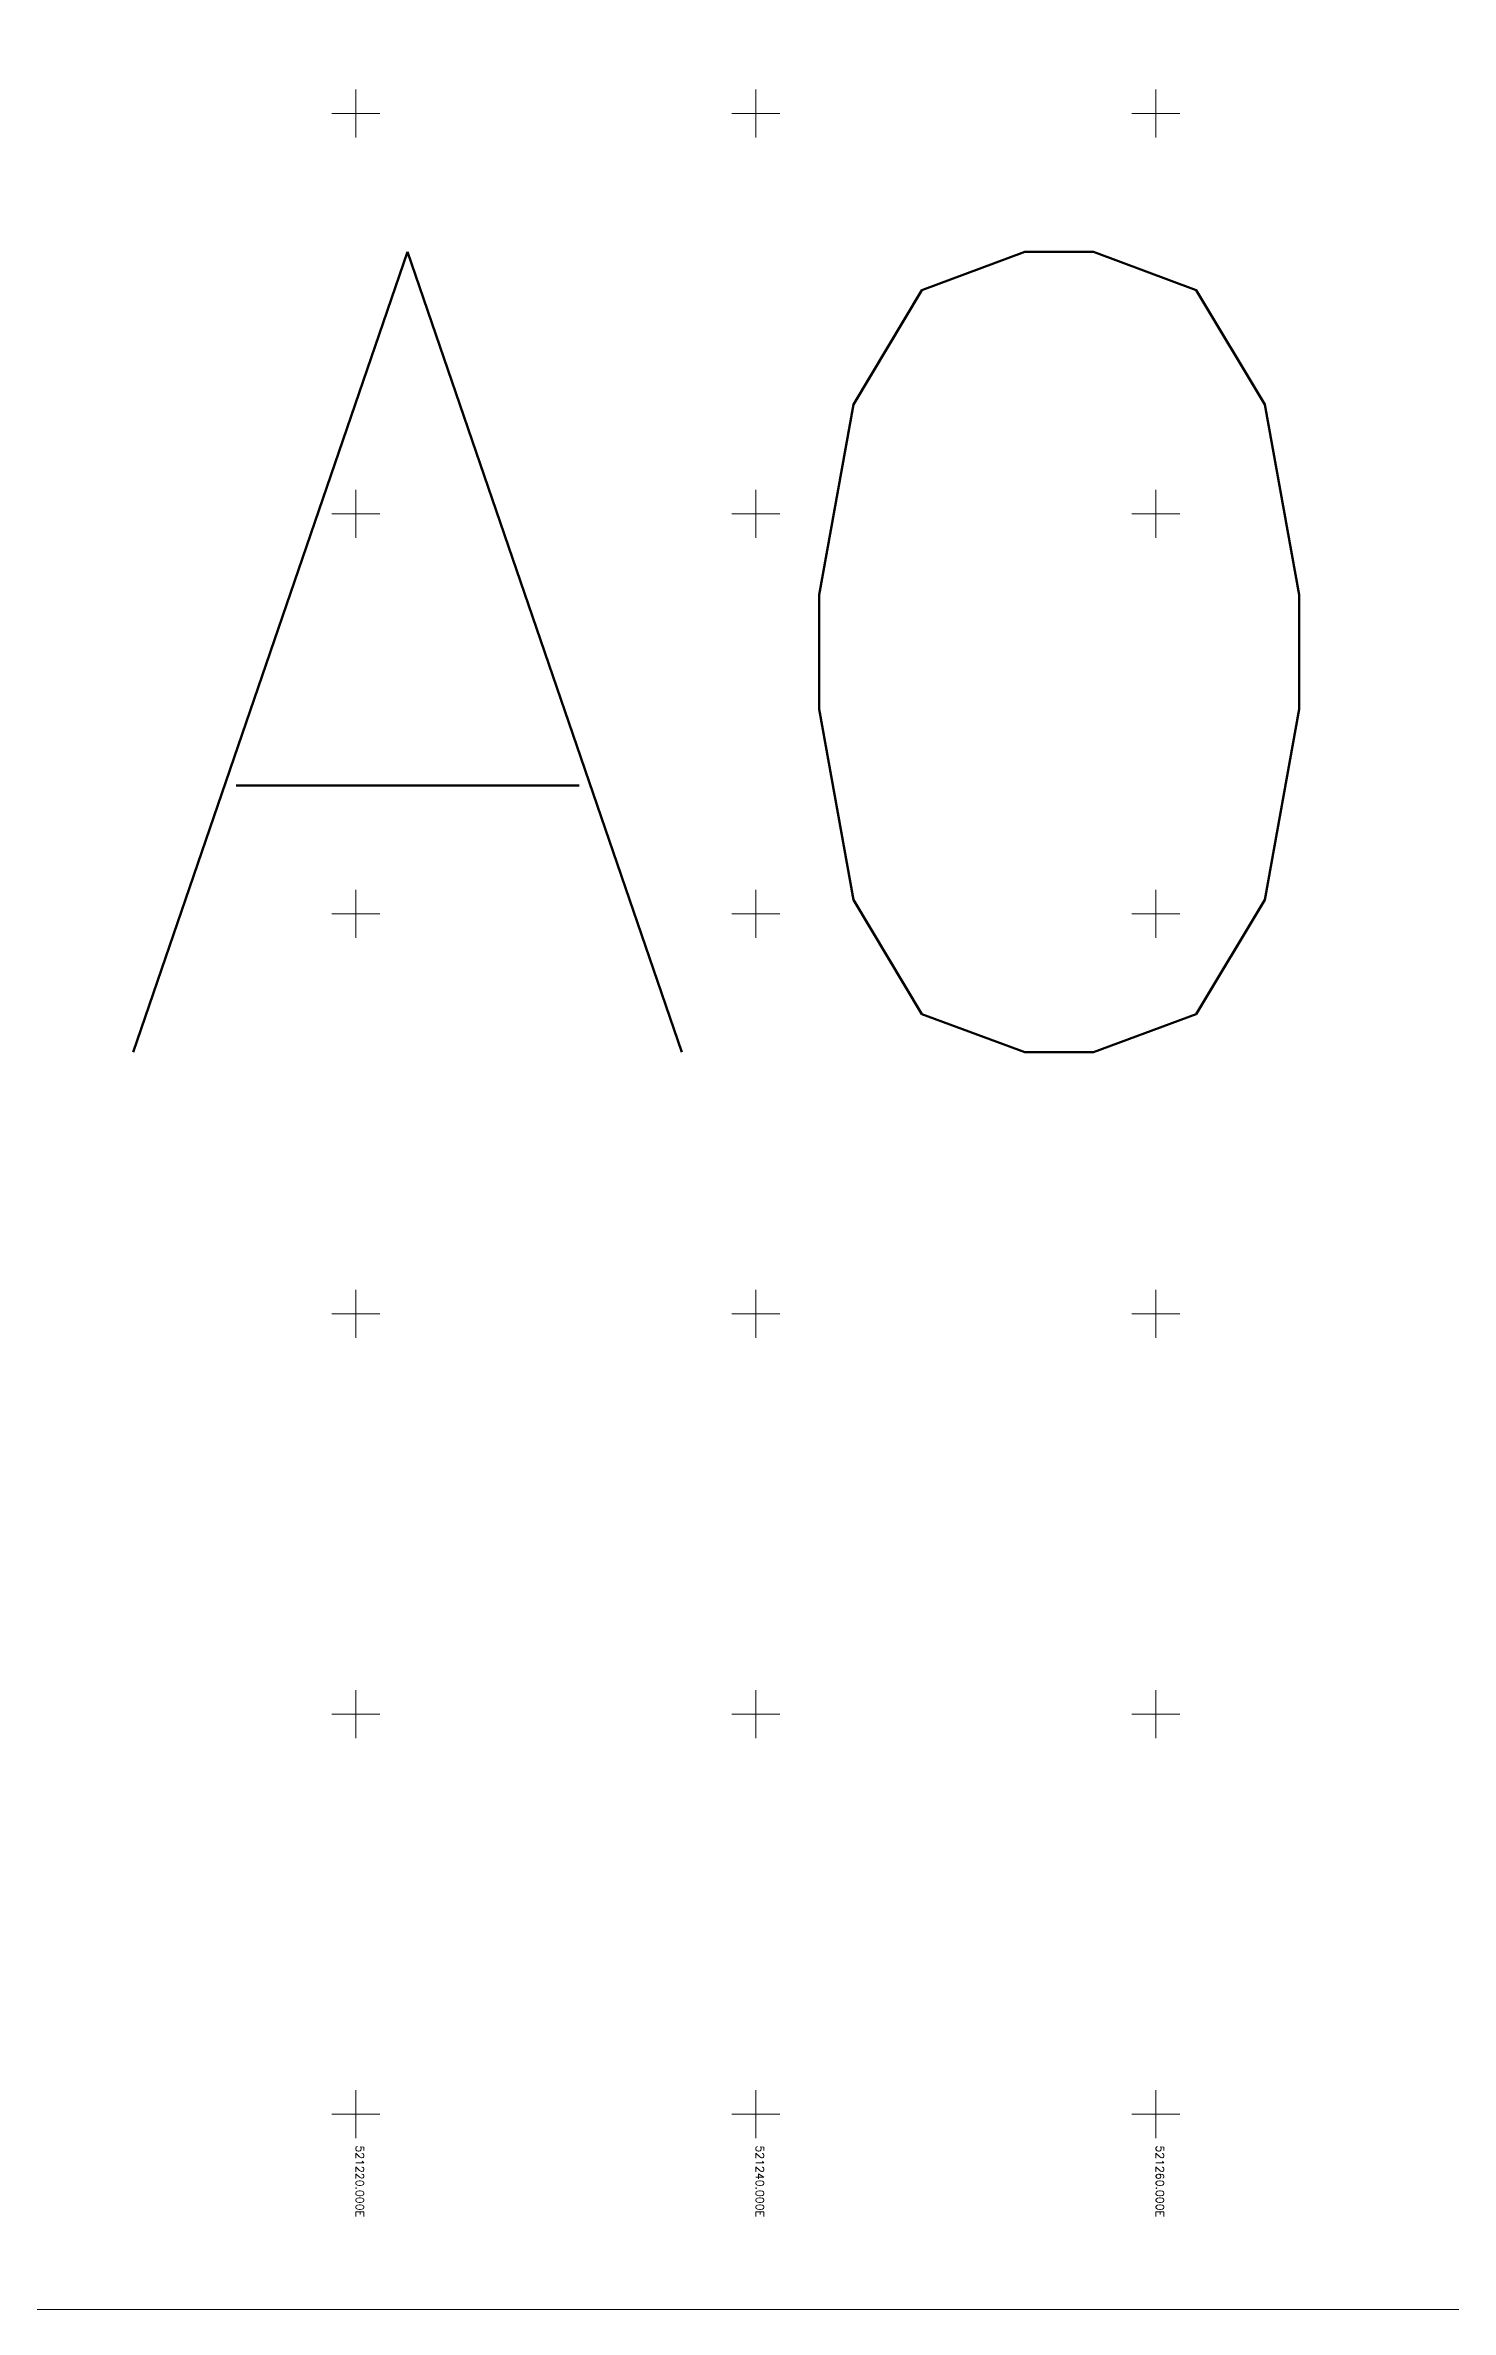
# Model space of a CAD drawing. Extents: x 521064 to 521635, y 174590 to 175241.
# Drawn here: x 521204.5 to 521274.7, y 174590.2 to 174703.4 of the extents above; entities that cross this region are included whole.
import ezdxf
from ezdxf.enums import TextEntityAlignment as Align

# ---------------------------------------------------------------- set-up
doc = ezdxf.new("R2010")
doc.units = 0
for name, color, linetype, lineweight in [('I031G_SURVEY-GRID', 7, 'CONTINUOUS', 18), ('I031T_SURVEY-GRID-TXT', 7, 'CONTINUOUS', 13), ('I901G_TITLE-SHEET', 7, 'CONTINUOUS', 18)]:
    doc.layers.add(name, color=color, linetype=linetype, lineweight=lineweight)
doc.styles.add('MONOTXT', font='simplex.shx')
doc.styles.get("Standard").update_dxf_attribs({"font": 'simplex.shx'})

msp = doc.modelspace()

# ---------------------------------------------------------------- linework, layer by layer
at = {"layer": 'I031G_SURVEY-GRID'}
for p, q in [((521220, 174701.2), (521220, 174698.8)), ((521240, 174701.2), (521240, 174698.8)), ((521260, 174701.2), (521260, 174698.8)), ((521218.8, 174700), (521221.2, 174700)), ((521238.8, 174700), (521241.2, 174700)), ((521258.8, 174700), (521261.2, 174700)), ((521220, 174681.2), (521220, 174678.8)), ((521240, 174681.2), (521240, 174678.8)), ((521260, 174681.2), (521260, 174678.8)), ((521218.8, 174680), (521221.2, 174680)), ((521238.8, 174680), (521241.2, 174680)), ((521258.8, 174680), (521261.2, 174680)), ((521220, 174661.2), (521220, 174658.8)), ((521240, 174661.2), (521240, 174658.8)), ((521260, 174661.2), (521260, 174658.8)), ((521218.8, 174660), (521221.2, 174660)), ((521238.8, 174660), (521241.2, 174660)), ((521258.8, 174660), (521261.2, 174660)), ((521220, 174641.2), (521220, 174638.8)), ((521240, 174641.2), (521240, 174638.8)), ((521260, 174641.2), (521260, 174638.8)), ((521218.8, 174640), (521221.2, 174640)), ((521238.8, 174640), (521241.2, 174640)), ((521258.8, 174640), (521261.2, 174640)), ((521220, 174621.2), (521220, 174618.8)), ((521240, 174621.2), (521240, 174618.8)), ((521260, 174621.2), (521260, 174618.8)), ((521218.8, 174620), (521221.2, 174620)), ((521238.8, 174620), (521241.2, 174620)), ((521258.8, 174620), (521261.2, 174620)), ((521220, 174601.2), (521220, 174598.8)), ((521240, 174601.2), (521240, 174598.8)), ((521260, 174601.2), (521260, 174598.8)), ((521218.8, 174600), (521221.2, 174600)), ((521238.8, 174600), (521241.2, 174600)), ((521258.8, 174600), (521261.2, 174600))]:
    msp.add_line(p, q, dxfattribs=at)
at = {"layer": 'I901G_TITLE-SHEET'}
msp.add_lwpolyline([(521342.81, 174590.23), (521134.21, 174590.23), (521134.21, 174754.43), (521342.81, 174754.43)], close=True, dxfattribs=at)

# ---------------------------------------------------------------- texts
at = {"layer": 'I031T_SURVEY-GRID-TXT', "style": 'MONOTXT'}
for s, p in [('521220.000E', (521220, 174594.86)), ('521240.000E', (521240, 174594.86)), ('521260.000E', (521260, 174594.86))]:
    msp.add_text(s, height=0.4, rotation=270, dxfattribs=at).set_placement(p, align=Align.RIGHT)
at = {"layer": 'I901G_TITLE-SHEET'}
msp.add_text('A0', height=40, dxfattribs=at).set_placement((521207.16, 174653.08))

doc.saveas('drawing.dxf')
